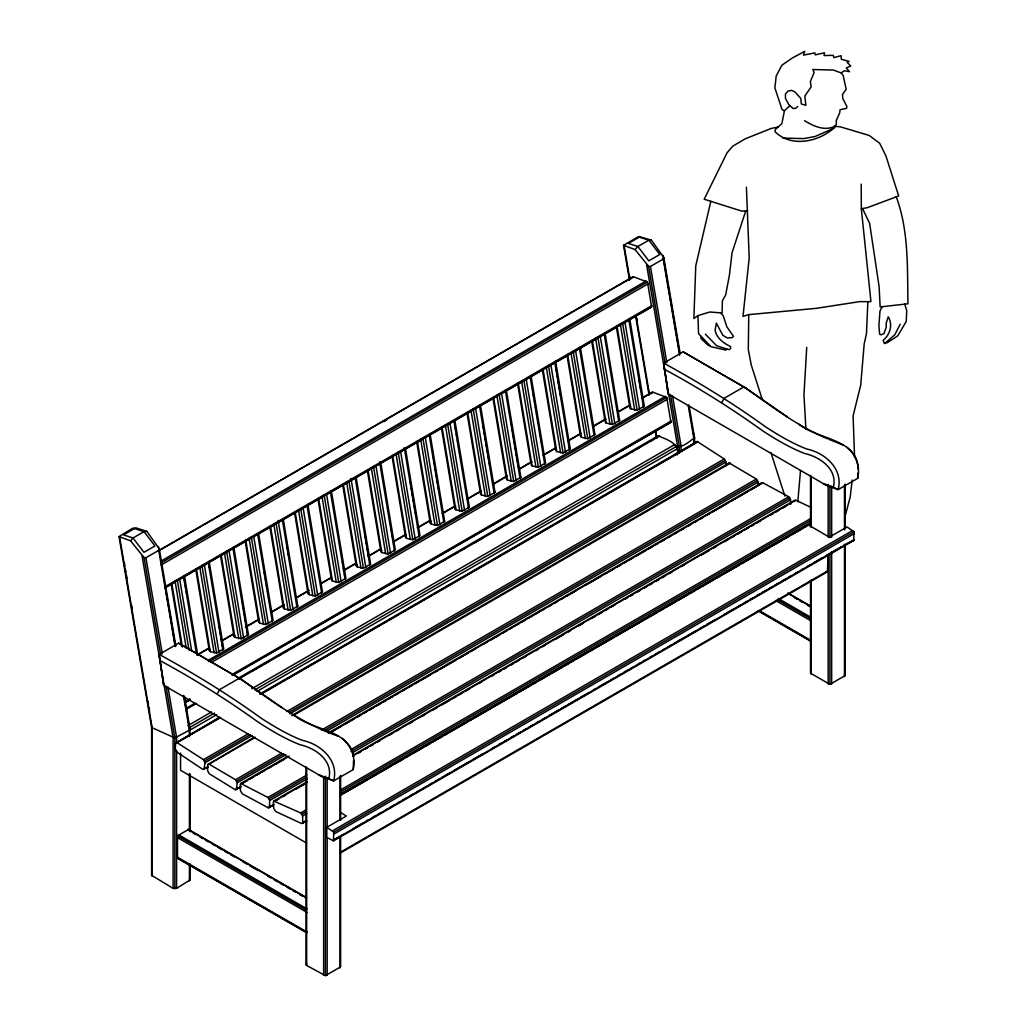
<?xml version="1.0" encoding="UTF-8"?>
<svg xmlns="http://www.w3.org/2000/svg" width="1027" height="1027" viewBox="0 0 1027 1027"><rect width="100%" height="100%" fill="white"/><g stroke="black" fill="none" stroke-linecap="round" stroke-linejoin="round"><path stroke-width="1.5" d="M306.2 932.477L177.53 858.187L177.53 835.798L188.519 829.457L306.123 897.354M861.204 184.115L861.332 208.763L870.935 301.643L859.625 301.63L816.375 308.331L748.747 314.634L748.311 349.565L751.238 364.932L762.278 399.529M282.784 708.155L241.679 679.579L178.672 643.146L159.146 654.417L163.652 685.214L321.772 776.566L333.647 780.892L353.172 769.621L353.558 760.365M787.298 416.885L746.193 388.309L683.186 351.863L663.66 363.134L668.166 393.944L826.286 485.296L838.148 489.622L857.686 478.351L857.776 473.152M254.182 737.245L207.762 764.73L207.595 770.712L209.29 773.78L235.234 789.699L240.626 787.401M208.353 763.703L235.517 779.724L237.211 782.805L236.454 789.802M326.817 827.3L326.817 837.441L333.467 840.882L333.711 832.178L326.817 827.3L346.343 816.029L340.951 812.716M757.965 485.091L758.054 482.099L756.347 479.031L729.183 462.997L291.681 715.588M333.467 840.882L853.707 540.536L853.951 531.819L847.044 526.941L829.341 537.16L807.902 524.643L340.168 794.693M867.854 301.643L866.48 333.621L864.169 344.045L860.703 385.189L853.09 415.974L854.567 457.002M806.734 347.37L803.961 394.907L805.938 429.427M219.38 717.321L175.668 743.137L175.258 748.965L176.875 752.072L202.755 769.364L208.16 767.13M203.988 769.544L205.053 762.766L203.436 759.646L176.323 742.174M163.652 685.214L159.146 654.417C194.411 673.584 228.456 694.573 260.974 718.053C274.081 726.577 287.586 734.587 302.182 740.287C320.655 744.049 339.128 760.455 333.647 780.892L328.858 778.517C333.364 760.558 315.456 748.118 300.077 744.742C285.301 738.978 271.629 730.877 258.38 722.251C226.813 699.567 193.987 678.937 159.75 660.464M353.172 769.621C356.035 757.926 351.311 745.846 342.132 738.336M725.576 466.425L725.884 462.06L724.266 458.953L697.153 441.482L259.651 694.072M664.88 370.914L663.66 363.134C698.912 382.314 732.97 403.29 765.487 426.783C778.582 435.307 792.099 443.305 806.696 449.004C825.169 452.766 843.642 469.185 838.148 489.622L833.372 487.247C837.878 469.275 819.97 456.835 804.59 453.472C789.814 447.695 776.142 439.595 762.881 430.981C731.314 408.284 698.501 387.667 664.264 369.194M858.071 469.095C858.058 438.696 817.402 439.492 799.045 424.318M857.686 478.351C860.549 466.656 855.825 454.563 846.646 447.053M797.812 501.728L800.508 470.507M852.179 480.007L850.228 496.914L844.733 517.647M789.943 105.627L784.423 110.762L781.881 123.689L775.359 129.441L774.974 131.636C791.509 148.286 820.457 141.662 835.554 126.398M164.821 587.97L651.619 306.919L647.472 282.066L633.454 276.776L629.333 279.999M651.388 393.765L652.736 392.134L666.754 397.423L670.901 422.277L232.641 675.304M710.825 201.331L695.767 265.813L693.867 318.537L697.911 315.61L709.927 312.003L722.097 312.991L722.392 300.654L725.691 294.903L729.452 274.954L732.046 252.732L745.756 210.869M175.155 646.561L158.736 550.344L159.275 548.777L146.861 531.408L135.975 527.878L132.509 528.327L119.042 536.595L151.611 727.475L151.611 875.312L173.088 888.355L176.605 888.355L190.059 879.946L190.059 863.912M679.656 355.278L663.249 259.074L663.776 257.507L651.375 240.138L638.755 236.544L623.543 245.325L629.474 280.024M307.073 781.791L273.734 801.034L273.298 802.228L273.798 808.57L275.724 811.51L301.566 823.538L306.868 821.009M302.695 823.423L302.631 815.887L300.718 812.96L273.734 801.034M794.128 501.523L795.707 500.226L811.497 507.582M288.009 756.219L240.793 783.485L240.279 784.589L240.446 790.777L242.256 793.781L268.201 807.774L273.554 805.361M269.382 807.761L269.729 800.469L267.919 797.466L240.793 783.485M761.11 483.897L761.623 482.793L762.804 482.78L788.749 496.773L790.559 499.777L790.687 504.411M900.23 324.198L894.722 334.841L884.491 343.647L883.117 340.412C889.998 334.622 893.118 324.904 888.278 316.817L886.134 323.364L886.211 327.382L883.9 333.659L881.14 334.815L879.6 334.211L878.907 325.289L880.023 310.834L882.347 306.662L907.958 303.799C907.265 268.021 908.934 231.203 896.289 196.85L898.651 195.926L885.903 155.834L879.69 143.279L869.227 135.461L840.137 126.783L834.63 126.321C824.617 131.328 813.294 126.141 804.603 120.672M340.63 852.859L827.441 571.808L827.993 555.646M657.267 437.22L658.076 435.807C665.92 439.312 680.529 443.202 677.268 455M728.592 464.024L729.183 462.997M807.902 524.643L804.539 527.275M217.275 693.674L219.855 689.464L239.381 678.192C270.576 700.375 301.887 723.688 338.474 736.282M721.776 402.391L724.356 398.181L743.882 386.909C770.866 405.549 797.093 426.244 827.659 438.799M151.611 875.312L152.253 874.298M340.617 836.055L340.617 966.869L325.405 975.65L306.662 965.47L306.02 964.456L306.662 963.442M810.521 580.653L810.521 673.186L829.919 684.38L845.118 675.599L845.118 544.785M697.153 441.482L681.222 451.251M655.675 430.749L656.754 438.439M673.43 444.614C680.862 450.532 688.629 441.405 694.573 437.938L688.95 404.985M209.11 561.32L223.745 648.871L216.556 653.018L210.265 651.631L209.315 650.63L210.15 649.423M233.797 547.07L248.431 634.622L241.242 638.768L234.952 637.369L234.002 636.381L234.836 635.174M258.483 532.82L273.118 620.372L265.929 624.519L259.626 623.119L258.688 622.131L259.523 620.924M283.17 518.558L297.804 606.123L290.615 610.269L284.312 608.87L283.375 607.881L284.209 606.675M307.856 504.308L322.478 591.873L315.302 596.019L308.999 594.62L308.049 593.619L308.896 592.425M331.31 490.765L345.945 578.329L338.756 582.476L332.466 581.077L331.516 580.075L332.35 578.881M355.997 476.515L370.631 564.067L363.442 568.226L357.152 566.827L356.202 565.826L357.037 564.632M380.683 462.266L395.318 549.817L388.129 553.977L381.826 552.577L380.889 551.576L381.723 550.369M405.37 448.016L419.992 535.568L412.815 539.714L406.512 538.328L405.562 537.326L406.41 536.12M430.043 433.766L444.678 521.318L437.489 525.465L431.199 524.065L430.249 523.077L431.083 521.87M454.73 419.517L469.365 507.068L462.176 511.215L455.885 509.816L454.935 508.827L455.77 507.62M480.366 404.715L495.001 492.267L487.812 496.426L481.509 495.027L480.572 494.026L481.406 492.819M492.883 397.77L506.465 479.07L507.415 480.071L513.718 481.47L520.894 477.311L506.272 389.759M517.569 383.52L531.152 464.82L532.102 465.822L538.392 467.208L545.581 463.061L530.946 375.51M542.256 369.258L555.838 450.571L556.788 451.559L563.078 452.958L570.267 448.812L555.633 361.26M566.93 355.008L580.525 436.321L581.462 437.309L587.765 438.709L594.954 434.562L580.319 347.01M591.616 340.759L605.211 422.058L606.148 423.06L612.451 424.459L619.64 420.313L605.006 332.748M629.692 318.498L644.314 406.063L637.138 410.209L630.835 408.81L629.885 407.809L630.732 406.615M119.042 536.595L130.545 540.831L133.035 537.981L144.024 531.639L146.861 531.408M834.63 126.321L836.35 124.408L836.26 120.531L839.611 113.086L840.099 109.735L846.53 108.336L846.928 106.551L842.782 98.541L842.525 94.471L846.171 89.298L843.18 75.497L841.203 72.943L833.308 70.041L812.832 69.515L814.129 72.493L810.329 81.621L811.15 86.833L804.86 96.037L805.861 105.357L801.33 103.984L800.765 98.412L794.937 91.929L791.778 90.402L788.043 91.044L785.45 93.983L785.45 98.399L788.826 104.561L792.998 108.503L795.578 108.349L797.735 106.5M623.543 245.325L635.045 249.561L637.895 246.506L648.871 240.164L651.375 240.138M720.672 312.876L723.278 315.841L726.821 326.766L733.509 336.355L732.123 337.626L727.411 337.973L722.815 335.29L716.384 323.146L715.074 330.322C716.628 338.127 723.599 343.275 730.428 346.446L730.749 348.371L729.17 349.642L726.821 349.039L725.755 350.091L710.915 346.677L698.578 333.672L697.911 315.61M841.203 72.943L844.361 70.735L849.445 71.659L846.325 67.962L850.728 65.985L847.147 62.352L849.098 61.44L841.357 59.258L841.01 55.676L833.847 57.628L833.154 55.291L824.026 55.574L824.488 52.788L815.245 54.867L814.899 52.903L803.448 55.124L804.77 51.35L792.356 57.974L781.842 65.253L776.207 76.024L774.871 87.886L782.048 109.568L784.423 110.762M130.545 540.831L144.062 557.558L145.924 557.738L158.736 550.344M635.045 249.561L648.576 266.288L650.438 266.468L663.249 259.074M158.081 550.934L632.401 277.085M159.134 550.626L633.454 276.776M383.854 421.725L386.627 420.133M160.764 561.23L646.188 280.987M160.674 563.117L647.472 282.066M161.47 564.799L648.268 283.747M165.116 586.648L651.914 305.597M166.541 586.674L651.619 306.919M196.773 655.072L209.251 647.87M221.742 640.668L234.22 633.454M245.312 627.048L259.189 619.05M271.667 611.835L284.145 604.633M296.636 597.419L309.114 590.217M321.592 583.015L331.31 577.405M343.788 570.203L356.266 562.989M368.744 555.787L379.849 549.381M393.713 541.37L404.805 534.964M417.296 527.762L429.774 520.561M442.252 513.346L454.743 506.144M467.221 498.942L481.085 490.932M493.576 483.73L507.441 475.719M519.919 468.505L531.01 462.099M544.888 454.101L555.979 447.695M568.457 440.48L580.948 433.278M593.426 426.077L605.904 418.862M618.395 411.66L629.487 405.254M641.965 398.052L651.67 392.442M197.826 654.764L208.93 648.358M221.408 641.156L233.886 633.954M246.377 626.74L258.855 619.538M271.333 612.336L283.824 605.121M296.302 597.919L308.78 590.718M321.271 583.503L330.976 577.906M343.454 570.691L355.933 563.489M368.423 556.275L380.901 549.073M393.38 541.871L405.87 534.656M418.348 527.454L430.827 520.253M443.317 513.038L455.795 505.836M468.273 498.634L480.752 491.419M493.242 484.218L507.107 476.207M519.585 469.005L532.076 461.791M543.167 455.385L555.646 448.183M568.136 440.981L580.614 433.766M593.092 426.564L605.583 419.363M618.061 412.148L630.539 404.946M643.03 397.744L652.736 392.134M207.788 660.579L665.457 396.345M209.072 661.658L666.754 397.423M211.254 662.543L667.55 399.105M184.398 702.006L189.944 698.809M231.55 674.778L671.196 420.954M185.823 702.032L189.982 699.631M232.975 674.803L670.901 422.277M185.489 702.519L189.648 700.119M186.529 708.052L194.848 703.238M237.84 678.423L658.076 435.807M252.295 671.029L256.455 668.616M259.228 667.024L262.001 665.419M264.773 663.814L268.933 661.414M278.651 655.804L281.424 654.212M284.197 652.607L286.969 651.002M291.129 648.602L293.902 646.997M298.061 644.597L300.834 643.005M303.607 641.4L306.38 639.795M310.539 637.395L313.312 635.79M316.098 634.185L318.871 632.593M323.03 630.193L325.803 628.588M335.508 622.978L338.281 621.374M359.091 609.37L363.25 606.97M371.569 602.156L375.728 599.755M378.501 598.163L382.66 595.763M385.433 594.158L388.206 592.553M390.979 590.949L395.138 588.548M397.924 586.943L400.697 585.351M404.856 582.951L407.629 581.346M417.334 575.736L420.107 574.132M422.88 572.54L425.653 570.935M429.812 568.534L432.585 566.93M442.303 561.32L445.076 559.728M454.781 554.118L457.554 552.513M461.714 550.113L464.486 548.508M474.192 542.911L482.523 538.109M497.774 529.303L501.933 526.89M504.706 525.298L507.479 523.693M524.129 514.078L526.902 512.486M529.675 510.881L532.448 509.276M543.54 502.871L546.313 501.266M549.086 499.674L551.858 498.069M556.018 495.669L558.804 494.064M561.576 492.459L564.349 490.867M568.509 488.467L571.282 486.862M580.987 481.252L583.76 479.648M604.569 467.644L608.729 465.244M623.98 456.437L628.139 454.024M630.912 452.432L633.685 450.827M636.458 449.223L640.63 446.822M650.335 441.225L653.108 439.62M186.888 708.977L196.593 703.379M238.2 679.348L659.809 435.936M187.928 725.601L211.498 711.981M251.718 688.758L674.726 444.55M189.661 727.475L214.63 713.059M254.85 689.836L676.459 446.424M189.084 730.621L216.825 714.599M257.045 691.376L677.268 448.76M175.668 743.137L218.725 718.284M263.169 692.622L279.832 682.994M282.618 681.389L285.39 679.784M288.176 678.179L386.781 621.258M389.554 619.653L399.285 614.03M402.058 612.426L406.23 610.025M409.003 608.42L425.666 598.805M428.452 597.2L431.224 595.596M433.997 593.991L500.675 555.504M503.448 553.9L532.615 537.057M535.388 535.452L552.064 525.824M554.837 524.232L571.5 514.604M574.286 512.999L577.058 511.395M579.831 509.79L646.509 471.303M649.282 469.698L678.449 452.856M177.555 742.367L220.612 717.501M260.897 694.252L698.386 441.661M203.436 759.646L247.879 733.984M286.777 711.531L724.266 458.953M204.591 761.058L250.421 734.6M289.319 712.147L725.421 460.366M205.053 762.766L252.27 735.499M289.768 713.842L725.884 462.06M207.762 764.73L255.402 737.347M292.9 715.691L730.402 463.113M204.643 768.581L207.415 766.976M235.517 779.724L281.347 753.266M321.631 730.017L756.347 479.031M236.698 781.098L283.914 753.831M324.198 730.582L757.528 480.392M237.211 782.805L285.827 754.729M326.111 731.481L758.054 482.099M328.293 732.97L761.623 482.793M241.974 783.485L289.19 756.219M329.474 732.957L762.804 482.78M243.052 782.985L247.225 780.584M249.997 778.979L252.77 777.375M256.943 774.974L259.715 773.37M262.501 771.765L265.274 770.16M269.446 767.76L272.219 766.155M274.992 764.55L284.723 758.94M333.326 730.865L341.657 726.063M344.443 724.459L354.161 718.836M356.947 717.231L361.106 714.831M363.879 713.226L366.665 711.621M369.438 710.016L373.61 707.616M376.383 706.011L380.555 703.611M383.328 702.006L386.113 700.401M388.886 698.796L393.046 696.383M395.831 694.791L398.604 693.186M402.777 690.773L405.549 689.168M408.335 687.564L411.108 685.959M415.267 683.558L418.053 681.954M420.826 680.349L430.557 674.739M434.716 672.338L437.502 670.734M440.275 669.129L455.552 660.31M459.724 657.896L468.055 653.082M470.828 651.49L475 649.077M483.332 644.263L487.491 641.862M490.277 640.257L499.995 634.647M502.768 633.043L506.94 630.642M509.713 629.038L512.499 627.433M515.272 625.828L519.444 623.415M522.217 621.81L524.99 620.205M529.162 617.805L531.935 616.2M534.72 614.595L538.88 612.195M541.665 610.59L544.438 608.985M548.611 606.585L551.383 604.98M554.156 603.375L556.942 601.771M561.101 599.357L563.887 597.765M566.66 596.161L576.391 590.538M586.109 584.928L601.386 576.108M605.545 573.708L613.889 568.894M616.662 567.289L620.834 564.889M623.607 563.284L626.38 561.679M629.166 560.074L633.325 557.661M636.111 556.056L645.829 550.446M648.602 548.842L652.774 546.441M655.547 544.836L658.333 543.232M661.106 541.627L665.278 539.226M668.051 537.622L670.824 536.017M674.996 533.616L677.769 532.012M680.554 530.407L683.327 528.802M687.499 526.389L690.272 524.784M694.445 522.384L697.217 520.779M699.99 519.174L702.776 517.569M706.935 515.169L709.721 513.564M712.494 511.959L727.771 503.14M731.943 500.74L747.22 491.907M749.992 490.315L759.723 484.693M235.234 789.699L241.217 786.374M267.919 797.466L306.803 775.013M351.247 749.351L788.749 496.773M269.138 798.762L306.637 777.118M351.08 751.456L789.968 498.069M269.729 800.469L307.227 778.825M353.057 752.367L790.559 499.777M352.903 755.333L794.564 500.342M274.877 800.919L306.816 782.484M352.659 756.026L795.707 500.226M276.07 800.624L278.856 799.019M283.016 796.618L285.801 795.014M295.519 789.391L303.851 784.589M358.025 753.317L360.798 751.713M364.957 749.299L367.743 747.695M370.516 746.09L373.302 744.498M377.461 742.085L380.247 740.48M389.965 734.87L392.738 733.265M396.91 730.865L399.683 729.26M409.414 723.65L412.186 722.045M421.904 716.422L424.69 714.818M433.022 710.016L437.181 707.603M441.353 705.202L449.685 700.388M452.458 698.784L456.63 696.383M459.403 694.778L462.189 693.174M464.961 691.569L469.134 689.168M478.852 683.546L481.624 681.941M491.355 676.331L494.128 674.726M498.3 672.326L501.073 670.721M503.846 669.116L506.632 667.511M510.791 665.111L513.577 663.506M516.35 661.902L519.136 660.297M523.295 657.896L526.068 656.292M535.799 650.669L538.572 649.064M542.744 646.663L545.517 645.059M555.235 639.449L563.579 634.635M567.738 632.234L570.524 630.629M578.856 625.815L583.015 623.415M591.347 618.601L595.519 616.2M598.292 614.595L602.464 612.182M605.237 610.577L608.023 608.972M610.795 607.368L614.968 604.967M624.686 599.357L627.458 597.753M630.244 596.148L633.017 594.543M637.189 592.143L639.962 590.538M644.134 588.124L646.907 586.52M649.68 584.915L652.466 583.323M656.625 580.91L659.411 579.305M662.184 577.7L664.957 576.096M669.129 573.695L671.902 572.09M681.633 566.48L684.406 564.876M701.069 555.248L709.413 550.446M713.572 548.033L716.345 546.428M724.69 541.614L728.849 539.214M731.635 537.609L734.408 536.004M737.181 534.399L741.353 531.999M744.126 530.394L748.298 527.994M751.071 526.389L753.857 524.784M756.629 523.179L760.802 520.766M770.52 515.156L773.292 513.551M776.078 511.947L778.851 510.342M783.023 507.941L785.796 506.337M269.908 806.657L274.068 804.244M268.201 807.774L272.373 805.361M300.718 812.96L306.264 809.751M340.99 789.699L810.431 518.674M301.964 814.18L306.123 811.779M340.848 791.727L810.29 520.702M302.631 815.887L306.803 813.474M340.13 794.23L810.958 522.396M343.737 793.306L378.437 773.28M381.21 771.675L390.928 766.065M393.7 764.46L403.418 758.85M406.191 757.246L410.351 754.845M413.136 753.24L422.842 747.63M425.627 746.026L429.787 743.625M432.56 742.02L435.345 740.428M438.118 738.824L442.278 736.41M445.05 734.818L447.836 733.214M450.609 731.609L467.259 721.994M470.032 720.389L517.223 693.148M520.009 691.543L529.714 685.933M532.5 684.329L536.659 681.928M539.432 680.323L549.15 674.713M551.923 673.109L561.641 667.499M564.414 665.894L568.586 663.493M571.359 661.889L574.132 660.284M576.904 658.692L586.622 653.082M590.795 650.669L593.567 649.077M596.34 647.472L612.991 637.857M615.776 636.252L643.531 620.218M646.304 618.626L656.022 613.016M658.795 611.412L662.967 609.011M665.74 607.406L675.458 601.796M678.231 600.192L687.949 594.582M690.722 592.977L694.881 590.576M697.667 588.972L700.44 587.367M703.213 585.762L712.931 580.152M717.09 577.752L719.863 576.147M722.649 574.542L739.299 564.927M742.072 563.335L769.839 547.301M772.612 545.696L782.33 540.086M785.103 538.495L789.262 536.081M792.035 534.476L801.753 528.866M339.988 795.591L809.122 524.746M303.132 822.229L305.918 820.624M302.952 822.73L305.725 821.125M332.53 830.804L852.769 530.458M333.711 832.178L853.951 531.819M334.237 833.873L854.464 533.527M333.647 839.983L343.352 834.373M353.07 828.763L362.775 823.153M365.548 821.561L368.321 819.957M372.493 817.556L375.266 815.952M378.039 814.347L380.812 812.742M384.971 810.342L387.744 808.737M390.517 807.145L394.689 804.744M397.462 803.14L400.235 801.535M403.008 799.93L407.167 797.53M409.94 795.925L414.112 793.524M416.885 791.92L419.658 790.315M422.431 788.723L426.59 786.323M429.363 784.718L432.136 783.113M434.922 781.508L439.081 779.108M441.854 777.503L450.173 772.702M454.332 770.301L469.596 761.482M472.369 759.89L482.087 754.28M491.792 748.67L494.565 747.065M498.737 744.665L501.51 743.06M504.283 741.468L507.056 739.864M511.215 737.463L513.988 735.858M516.761 734.254L520.933 731.853M523.706 730.248L526.479 728.644M529.252 727.052L533.411 724.638M536.184 723.047L538.957 721.442M541.742 719.837L545.902 717.437M548.675 715.832L558.38 710.222M561.153 708.63L565.325 706.217M568.098 704.625L577.803 699.015M580.576 697.41L588.907 692.609M593.067 690.208L595.84 688.603M598.613 686.999L608.331 681.389M611.104 679.797L613.876 678.192M618.036 675.792L620.809 674.187M623.582 672.582L627.754 670.182M630.527 668.577L633.3 666.972M637.459 664.572L640.232 662.967M643.005 661.375L645.778 659.77M649.95 657.37L652.723 655.765M655.496 654.16L659.655 651.76M662.428 650.155L665.201 648.55M667.986 646.946L672.146 644.545M674.919 642.953L684.624 637.343M687.397 635.739L695.728 630.937M699.888 628.537L704.047 626.123M706.82 624.532L715.151 619.717M724.857 614.107L734.575 608.51M737.347 606.906L740.12 605.301M744.28 602.9L747.053 601.296M749.826 599.691L752.598 598.099M756.771 595.686L759.544 594.094M762.316 592.489L766.476 590.089M769.249 588.484L772.022 586.879M774.807 585.274L778.967 582.874M781.74 581.269L785.899 578.869M788.672 577.264L791.445 575.672M794.218 574.067L798.39 571.667M801.163 570.062L803.936 568.457M806.708 566.853L810.868 564.452M813.641 562.847L821.972 558.046M826.132 555.646L841.395 546.839M844.168 545.234L853.707 540.536M334.07 839.868L854.297 539.509M339.809 852.59L827.993 570.742M833.744 128.272L815.104 136.488L803.743 138.606L782.921 138.08M896.289 196.85L867.366 207.659L861.332 208.763M748.747 314.634L742.996 316.406L749.197 257.982L746.411 187.171M778.376 126.976L771.187 128.452L745.332 138.773L732.649 146.232L727.013 152.869L704.175 199.212L741.789 211.126L747.656 210.715M882.347 306.662L880.165 306.983L879.086 286.456L869.625 223.334L862.513 208.545M885.325 342.928L887.2 342.723L897.778 335.829L906.212 321.515L906.751 310.732L904.761 304.095M826.234 571.757L827.441 571.808M177.53 858.187L307.073 932.619M710.171 345.881L708.206 345.367L701.146 338.653L700.632 335.842M726.821 349.039L716.653 345.727L705.369 334.199M833.372 487.247L823.615 483.691L826.286 485.296M328.858 778.517L319.102 774.961L321.772 776.566M828.994 439.376L842.974 445.012M152.253 876.326L152.253 726.525L151.611 727.475L174.847 737.989L189.417 730.158L190.059 729.209L184.436 696.267M294.544 715.601C312.901 730.582 347.986 729.119 353.853 756.308M746.193 388.309L683.186 351.863M788.454 593.324L810.598 606.097M787.593 593.182L811.112 606.752M794.397 597.663L797.157 599.267M799.93 600.859L802.69 602.464M806.85 604.852L809.61 606.456M778.338 598.523L810.162 616.893M777.465 599.665L810.675 618.832M775.68 600.487L810.277 620.449M759.081 610.513L810.277 640.065M760.352 611.81L810.162 640.566M758.106 610.872L810.675 641.22M241.679 679.579L178.672 643.146M306.47 843L180.572 770.301L180.572 753.061M187.659 829.315L306.637 898.009M193.076 833.013L195.849 834.604M199.995 837.005L202.755 838.597M205.528 840.202L208.301 841.793M212.448 844.194L215.208 845.786M217.981 847.391L222.127 849.778M224.9 851.383L227.66 852.975M230.433 854.58L234.58 856.967M242.885 861.769L247.032 864.156M249.805 865.761L258.098 870.549M267.79 876.147L270.55 877.738M274.71 880.139L277.47 881.731M280.243 883.336L283.003 884.927M287.162 887.328L289.922 888.92M292.695 890.525L295.455 892.116M299.614 894.517L302.374 896.109M178.403 834.656L307.073 908.946M177.53 835.798L306.2 910.089M177.132 837.416L307.189 912.502M177.132 857.031L307.189 932.118M668.166 393.944L665.368 374.021M643.377 405.062L644.314 406.063M618.69 419.311L619.64 420.313M594.004 433.561L594.954 434.562M569.317 447.811L570.267 448.812M544.644 462.06L545.581 463.061M519.957 476.323L520.894 477.311M494.051 491.278L495.001 492.267M468.415 506.067L469.365 507.068M443.741 520.317L444.678 521.318M321.541 590.872L322.478 591.873M296.854 605.121L297.804 606.123M692.84 430.749L694.573 437.938L694.573 442.753M189.417 728.348L190.059 734.023M844.476 674.585L845.118 675.599M189.417 878.932L190.059 879.946M188.519 829.457L188.929 830.612M770.905 452.586L784.898 496.08M663.776 257.507L680.105 353.211M662.916 255.312L664.533 264.786M665.072 267.957L667.499 282.181M668.038 285.339L668.577 288.497M669.116 291.655L669.655 294.826M670.195 297.984L670.734 301.142M671.273 304.3L672.621 312.208M673.16 315.366L673.699 318.524M674.238 321.695L674.778 324.853M675.317 328.011L675.856 331.169M676.395 334.34L679.63 353.301M688.526 405.46L689.066 408.618M689.605 411.788L690.144 414.947M690.683 418.105L691.222 421.263M691.762 424.433L692.301 427.591M688.27 405.755L693.918 438.876M650.438 266.468L666.844 362.685M672.505 395.806L681.119 446.283L681.119 451.097M648.576 266.288L665.162 363.558M670.528 394.946L679.361 446.719L679.361 453.138M646.586 264.735L677.602 446.501L677.602 452.907M629.59 275.993L630.129 279.139M636.856 318.563L637.382 321.721M624.159 246.018L629.821 279.177M636.021 315.494L649.488 394.432M635.662 316.303L649.115 395.19M655.303 431.468L656.112 436.205M159.275 548.777L175.874 646.06M158.402 546.582L159.211 551.319M159.75 554.49L160.289 557.648M160.828 560.806L162.176 568.714M162.715 571.872L163.254 575.03M163.794 578.188L164.333 581.359M164.872 584.517L165.411 587.675M165.95 590.833L169.455 611.386M169.994 614.544L170.533 617.715M171.073 620.873L171.612 624.031M172.151 627.189L175.386 646.163M184.295 698.321L184.834 701.48M185.374 704.638L185.913 707.796M186.452 710.966L186.991 714.124M187.53 717.282L189.148 726.769M183.499 695.459L189.417 730.158L189.417 736.577M145.924 557.738L162.343 653.955M167.992 687.076L176.605 737.553L176.605 742.367M144.062 557.558L160.661 654.841M166.015 686.216L174.847 737.989L174.847 888.727M142.073 556.005L173.088 737.771L173.088 888.355M124.267 562.539L124.806 565.684M125.345 568.842L125.885 572M126.424 575.146L126.963 578.304M131.533 605.108L132.072 608.266M147.939 701.3L148.479 704.458M149.018 707.603L149.557 710.761M119.658 537.301L152.253 728.336M639.192 380.041L639.718 383.174M640.232 386.293L640.758 389.426M628.845 319.705L643.48 407.257M624.917 321.977L639.551 409.529M622.503 322.658L637.138 410.209M620.308 324.083L634.673 410.081M616.983 325.944L630.835 408.81M616.303 326.509L629.885 407.809M616.598 406.808L617.124 409.927M617.638 413.059L618.164 416.192M604.171 333.955L618.793 421.506M600.23 336.227L614.865 423.779M597.817 336.907L612.451 424.459M595.621 338.345L609.987 424.331M592.297 340.194L606.148 423.06M579.639 347.575L580.152 350.695M579.485 348.204L594.12 435.756M575.544 350.477L590.178 438.028M573.13 351.157L587.765 438.709M570.935 352.595L585.313 438.58M567.623 354.443L581.462 437.309M555.992 368.077L556.518 371.196M557.045 374.329L557.558 377.461M558.085 380.581L558.611 383.713M559.137 386.832L559.651 389.965M560.177 393.097L560.703 396.217M554.798 362.454L569.433 450.006M550.857 364.726L565.492 452.291M548.444 365.407L563.078 452.958M546.248 366.844L560.626 452.83M542.936 368.693L556.788 451.559M533.398 394.83L533.924 397.962M534.451 401.095L534.964 404.214M535.491 407.347L536.017 410.466M536.543 413.599L537.057 416.718M537.583 419.85L538.109 422.983M538.623 426.102L539.149 429.235M539.676 432.354L540.202 435.487M540.715 438.619L541.242 441.738M530.112 376.704L544.746 464.268M526.183 378.976L540.805 466.54M523.77 379.656L538.392 467.208M521.575 381.094L535.94 467.092M518.25 382.955L532.102 465.822M510.804 421.596L511.33 424.716M511.857 427.848L512.37 430.981M512.897 434.1L513.423 437.232M513.949 440.352L514.463 443.484M514.989 446.604L515.515 449.736M516.029 452.868L516.555 455.988M517.082 459.12L517.608 462.24M518.121 465.372L518.648 468.505M505.425 390.953L520.06 478.518M501.497 393.225L516.132 480.79M499.083 393.906L513.718 481.47M496.888 395.344L511.253 481.342M493.563 397.205L507.415 480.071M483.075 425.602L483.601 428.734M484.115 431.853L484.641 434.986M485.168 438.118L485.694 441.238M486.207 444.37L486.734 447.49M487.26 450.622L487.774 453.754M488.3 456.874L488.826 460.006M489.353 463.126L489.866 466.258M479.532 405.909L494.154 493.473M475.591 408.181L490.226 495.746M473.177 408.862L487.812 496.426M470.982 410.299L485.347 496.298M467.657 412.161L481.509 495.027M466.977 412.726L480.572 494.026M455.359 427.9L455.872 431.019M456.399 434.151L456.925 437.271M457.451 440.403L457.965 443.523M458.491 446.655L459.018 449.787M459.531 452.907L460.057 456.039M460.584 459.159L461.097 462.291M461.624 465.424L462.15 468.543M453.895 420.711L468.53 508.262M449.967 422.983L464.589 510.535M447.541 423.663L462.176 511.215M445.359 425.101L459.724 511.087M442.034 426.95L455.885 509.816M441.353 427.514L454.935 508.827M432.765 454.653L433.278 457.785M433.805 460.905L434.331 464.037M434.857 467.157L435.371 470.289M435.897 473.421L436.424 476.541M436.937 479.673L437.463 482.793M437.99 485.925L438.516 489.045M429.209 434.96L443.844 522.512M425.281 437.232L439.915 524.797M422.867 437.913L437.489 525.465M420.672 439.351L435.037 525.336M417.347 441.199L431.199 524.065M416.667 441.764L430.249 523.077M410.171 481.406L410.684 484.539M411.211 487.671L411.737 490.79M412.263 493.923L412.777 497.042M413.303 500.175L413.83 503.307M414.343 506.427L414.869 509.559M415.396 512.678L415.922 515.811M404.266 447.644L419.157 536.774M400.594 451.482L415.229 539.047M398.181 452.162L412.815 539.714M395.986 453.6L410.351 539.599M392.661 455.462L406.512 538.328M391.98 456.027L405.562 537.326M387.577 508.172L388.103 511.305M388.617 514.424L389.143 517.557M389.669 520.676L390.183 523.809M390.709 526.928L391.236 530.06M391.749 533.193L392.275 536.312M379.579 461.906L394.484 551.024M375.908 465.732L390.542 553.296M373.494 466.412L388.129 553.977M371.299 467.85L385.677 553.848M367.987 469.711L381.826 552.577M367.294 470.276L380.889 551.576M364.983 534.926L365.509 538.058M366.023 541.19L366.549 544.31M367.075 547.442L367.589 550.562M368.115 553.694L368.642 556.814M355.162 477.709L369.797 565.274M350.964 478.428L365.856 567.546M348.808 480.662L363.442 568.226M346.613 482.099L360.99 568.098M343.3 483.961L357.152 566.827M342.607 484.526L356.202 565.826M342.389 561.692L342.915 564.811M343.429 567.944L343.955 571.076M344.481 574.196L344.995 577.328M330.476 491.972L345.111 579.523M326.547 494.244L341.169 581.795M324.121 494.911L338.756 582.476M321.939 496.349L336.304 582.348M318.614 498.211L332.466 581.077M317.934 498.775L331.516 580.075M307.009 505.515L321.644 593.067M303.081 507.787L317.715 595.339M300.667 508.468L315.302 596.019M298.472 509.893L312.837 595.891M295.147 511.754L308.999 594.62M294.467 512.319L308.049 593.619M286.918 545.709L287.444 548.842M287.971 551.961L288.497 555.093M282.335 519.765L296.957 607.316M278.137 520.471L293.029 609.589M275.981 522.717L290.615 610.269M273.785 524.155L288.163 610.141M270.473 526.004L284.312 608.87M269.78 526.569L283.375 607.881M264.337 572.463L264.85 575.595M265.377 578.727L265.903 581.847M266.417 584.979L266.943 588.099M267.469 591.231L267.983 594.363M268.509 597.483L269.035 600.615M257.649 534.014L272.283 621.566M253.708 536.287L268.342 623.838M251.294 536.967L265.929 624.519M249.099 538.405L263.477 624.39M245.787 540.253L259.626 623.119M245.094 540.818L258.688 622.131M241.743 599.229L242.256 602.348M242.783 605.481L243.309 608.613M243.823 611.733L244.349 614.865M244.875 617.984L245.402 621.117M245.915 624.249L246.441 627.369M246.968 630.501L247.481 633.62M232.962 548.264L247.597 635.829M229.021 550.536L243.656 638.101M226.608 551.217L241.242 638.768M224.412 552.654L238.79 638.64M221.1 554.503L234.952 637.369M220.42 555.081L234.002 636.381M208.956 565.004L209.482 568.136M219.149 625.982L219.662 629.115M220.189 632.247L220.715 635.366M221.229 638.499L221.755 641.618M222.281 644.751L222.808 647.87M208.276 562.514L222.91 650.078M204.347 564.786L218.969 652.35M201.934 565.466L216.556 653.018M199.739 566.904L214.104 652.902M196.414 568.765L210.265 651.631M195.733 569.33L209.315 650.63M184.436 575.569L197.762 655.303M184.269 579.267L184.796 582.386M185.309 585.518L185.836 588.638M186.362 591.77L186.888 594.89M183.589 576.763L196.401 653.377M179.661 579.035L191.677 650.964M177.247 579.716L189.007 650.078M175.052 581.154L186.285 648.384M171.727 583.015L182.447 647.113M171.047 583.58L181.497 646.111M845.118 484.166L845.118 528.828M844.476 485.18L844.476 529.842M844.476 544.207L844.476 676.6M831.665 486.195L831.665 537.249M831.665 551.602L831.665 684.008M829.919 486.567L829.919 537.609M829.919 553.566L829.919 684.38M828.16 484.603L828.16 537.249M828.16 554.785L828.16 684.008M811.163 476.387L811.163 527.429M811.163 580.075L811.163 674.2M810.521 475.373L810.521 526.415M693.918 437.078L693.918 443.69M340.617 775.436L340.617 820.111M339.976 776.451L339.976 819.533M339.976 837.069L339.976 967.883M327.164 777.478L327.164 826.928M327.164 838.096L327.164 975.278M325.405 776.245L325.405 975.65M323.646 777.478L323.646 975.278M306.662 767.657L306.662 965.47M306.02 766.656L306.02 964.456M190.059 774.114L190.059 831.844M189.417 773.472L189.417 829.623M189.417 864.914L189.417 880.961M176.605 750.39L176.605 888.355M134.486 528.546L123.497 534.887L133.035 537.981L143.934 552.321L154.923 545.979L144.024 531.639L134.486 528.546M639.333 237.07L628.357 243.412L637.895 246.506L648.794 260.845L659.783 254.503L648.871 240.164L639.333 237.07"/></g></svg>
